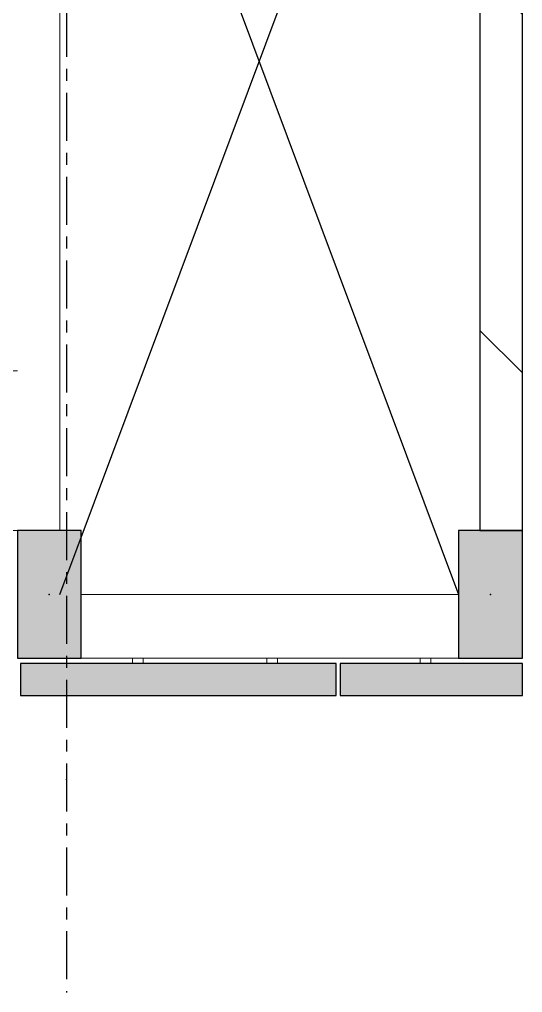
# Model space of a CAD drawing. Header units: millimetres. Extents: x -153298 to 620751, y -313239 to 250031.
# Drawn here: x 83385 to 85745, y 138155 to 142725 of the extents above; entities that cross this region are included whole.
import ezdxf
from ezdxf.enums import TextEntityAlignment as Align

# ---------------------------------------------------------------- set-up
doc = ezdxf.new("R2010")
doc.units = ezdxf.units.MM
for name, pattern in [('CENTER', [2, 1.25, -0.25, 0.25, -0.25]), ('TA_GL_000.90000', [2.475, 0.9, -0.225, 0.225, -0.225, 0.9]), ('XKITLINE00', [0])]:
    doc.linetypes.add(name, pattern=pattern)
for name, color, linetype in [('000 - 0_SYM_DWG_GRIDLINE_MAIN_COLOR_251', 251, 'Continuous'), ('000 - 0_SYM_DWG_SLOPE-SYM_TEXT_COLOR_3', 3, 'Continuous'), ('000 - CONCRETE_COL_CUT_COLOR_1', 1, 'Continuous'), ('000 - CONCRETE_COL_HATCH_', 251, 'Continuous'), ('000 - CONCRETE_COL_WIPEOUT_', 250, 'Continuous'), ('000 - CONCRETE_WALL_CUT_COLOR_2', 2, 'Continuous'), ('000 - CONCRETE_WALL_HATCH_', 251, 'Continuous'), ('000 - CONCRETE_WALL_WIPEOUT_', 250, 'Continuous'), ('000 - EXISTING_BUILDING_SYMBOL_', 251, 'Continuous'), ('000 - EXISTING_COLUMN_CUT_COLOR_5', 5, 'Continuous'), ('000 - EXISTING_COLUMN_MAIN_COLOR_1', 1, 'Continuous'), ('000 - EXISTING_CONCRETE_MAIN_COLOR_1', 1, 'Continuous'), ('000 - EXISTING_PRECAST_CUT_COLOR_4', 4, 'Continuous'), ('000 - GRID', 251, 'CENTER')]:
    doc.layers.add(name, color=color, linetype=linetype)
doc.layers.add('Part', color=2, linetype='Continuous', lineweight=0)
doc.styles.add('ARIAL', font='arial.ttf')
doc.styles.add('TA', font='', dxfattribs={"height": 4.5})
doc.styles.get('TA').set_extended_font_data('Cordia New')

# ---------------------------------------------------------------- blocks, each defined once
blk = doc.blocks.new('*U4769')
at = {"layer": '000 - 0_SYM_DWG_GRIDLINE_MAIN_COLOR_251', "color": 0, "linetype": 'ByBlock', "ltscale": 5}
blk.add_line((20, 0), (-600, 0), dxfattribs=at)
at = {"layer": '000 - 0_SYM_DWG_GRIDLINE_MAIN_COLOR_251', "color": 3}
blk.add_point((-580, 0), dxfattribs=at)
at = {"style": 'TA', "flags": 1}
blk.add_attdef('LOCATION', (6, -6), '', height=4.5, rotation=270, dxfattribs=at)
at = {"layer": '000 - 0_SYM_DWG_SLOPE-SYM_TEXT_COLOR_3', "style": 'ARIAL'}
blk.add_attdef('GRID-HEAD', text='', height=4, rotation=180, dxfattribs=at).set_placement((40, 0), align=Align.MIDDLE_CENTER)
blk = doc.blocks.new('W-1-PP19-ST-ENT1-1_20260610-010700_LOPF_DIMS')
at = {"layer": '000 - GRID', "linetype": 'TA_GL_000.90000', "xscale": 50, "yscale": 50, "zscale": 50, "rotation": 180}
blk.add_blockref('*U4769', (-2180, 4058), dxfattribs=at)
blk = doc.blocks.new('*A1717')
at = {"layer": 'Part'}
blk.add_hatch(color=256, dxfattribs=at).paths.add_polyline_path([(378.48, 162.864), (378.48, 174.704), (379.68, 174.704), (379.68, 162.864)], flags=17)
blk = doc.blocks.new('*A283280')
at = {"layer": 'Part', "linetype": 'XKITLINE00', "lineweight": 0}
for p, q in [((378.282483, 168.064027), (378.28, 168.064027)), ((378.282483, 166.464027), (378.282483, 168.064027)), ((378.28, 166.464027), (378.282483, 166.464027))]:
    blk.add_line(p, q, dxfattribs=at)
blk = doc.blocks.new('*A284281')
at = {"layer": 'Part', "linetype": 'XKITLINE00', "lineweight": 0}
for p, q in [((378.282483, 167.464027), (378.479993, 167.464027)), ((378.282483, 167.064027), (378.479993, 167.064027))]:
    blk.add_line(p, q, dxfattribs=at)
blk = doc.blocks.new('*A285282')
at = {"layer": '000 - EXISTING_COLUMN_MAIN_COLOR_1', "linetype": 'XKITLINE00', "lineweight": 0}
for p, q in [((378.28, 179.303982), (375.88, 179.303982)), ((375.88, 179.303982), (375.88, 165.144025)), ((378.28, 165.144025), (378.28, 179.303982)), ((375.88, 165.144025), (378.28, 165.144025))]:
    blk.add_line(p, q, dxfattribs=at)
blk = doc.blocks.new('*A286283')
at = {"layer": 'Part', "linetype": 'XKITLINE00', "lineweight": 0}
for p, q in [((378.282483, 172.504027), (378.479993, 172.504027)), ((378.282483, 172.104027), (378.479993, 172.104027))]:
    blk.add_line(p, q, dxfattribs=at)
blk = doc.blocks.new('*A287284')
at = {"layer": 'Part', "linetype": 'XKITLINE00', "lineweight": 0}
for p, q in [((378.282483, 173.104027), (378.28, 173.104027)), ((378.282483, 171.504027), (378.282483, 173.104027)), ((378.28, 171.504027), (378.282483, 171.504027))]:
    blk.add_line(p, q, dxfattribs=at)
blk = doc.blocks.new('*A288285')
at = {"layer": 'Part', "linetype": 'XKITLINE00', "lineweight": 0}
for p, q in [((378.282483, 178.864027), (378.28, 178.864027)), ((378.282483, 177.264027), (378.282483, 178.864027)), ((378.28, 177.264027), (378.282483, 177.264027))]:
    blk.add_line(p, q, dxfattribs=at)
blk = doc.blocks.new('*A289286')
at = {"layer": 'Part', "linetype": 'XKITLINE00', "lineweight": 0}
for p, q in [((378.282483, 178.264027), (378.479993, 178.264027)), ((378.282483, 177.864027), (378.479993, 177.864027))]:
    blk.add_line(p, q, dxfattribs=at)
blk = doc.blocks.new('*A290287')
at = {"layer": 'Part', "linetype": 'XKITLINE00', "lineweight": 0}
for p, q in [((378.479993, 162.864027), (378.479993, 174.704027)), ((378.479993, 174.704027), (379.679993, 174.704027)), ((379.679993, 162.864027), (379.679993, 174.704027)), ((378.479993, 162.864027), (379.679993, 162.864027))]:
    blk.add_line(p, q, dxfattribs=at)
blk = doc.blocks.new('*A848834')
at = {"layer": '000 - EXISTING_CONCRETE_MAIN_COLOR_1', "linetype": 'XKITLINE00', "lineweight": 0}
for p, q in [((367.479592, 164.344502), (373.48, 164.344502)), ((367.479592, 164.344025), (367.479592, 164.344502)), ((367.479592, 145.384964), (367.479592, 162.744025)), ((373.48, 161.944025), (373.48, 162.744025)), ((373.48, 161.944025), (375.88, 161.944025)), ((378.28, 161.944025), (378.28042, 161.944025)), ((378.280417, 161.784585), (378.28042, 161.944025)), ((372.680152, 145.384), (372.680334, 145.384)), ((372.680334, 145.384), (372.680334, 139.784027))]:
    blk.add_line(p, q, dxfattribs=at)
blk = doc.blocks.new('*A849835')
at = {"layer": 'Part', "linetype": 'XKITLINE00', "lineweight": 0}
for p, q in [((367.479592, 164.344417), (373.48, 164.344735)), ((367.479592, 164.344025), (367.479592, 164.344417))]:
    blk.add_line(p, q, dxfattribs=at)
blk = doc.blocks.new('*A10181003')
at = {"layer": '000 - EXISTING_CONCRETE_MAIN_COLOR_1', "linetype": 'XKITLINE00', "lineweight": 0}
for p, q in [((325.48, 181.703982), (373.48, 181.703982)), ((325.48, 180.103982), (373.48, 180.103982))]:
    blk.add_line(p, q, dxfattribs=at)
blk = doc.blocks.new('*A10191004')
at = {"layer": '000 - EXISTING_CONCRETE_MAIN_COLOR_1', "linetype": 'XKITLINE00', "lineweight": 0}
blk.add_line((325.48, 164.344025), (373.479977, 164.344025), dxfattribs=at)
blk = doc.blocks.new('*U4793')
at = {"layer": '000 - CONCRETE_COL_HATCH_'}
h = blk.add_hatch(dxfattribs=at)
h.set_pattern_fill('AR-CONC', color=256, scale=0.5)
h.set_pattern_definition([(50, (-2e-21, 0), (3.5863, -0.31376), [0.375, -4.125]), (355, (-2e-21, 0), (-0.693757, 3.76096), [0.3, -3.3]), (100.4514, (0.299, -0.026), (2.892544, 3.4472), [0.3187, -3.50571]), (46.1842, (-2e-21, 1), (5.336207, -0.827596), [0.5625, -6.1875]), (96.6356, (0.4447, 0.931), (4.67331, 4.87059), [0.47805, -5.25857]), (351.1842, (-2e-21, 1), (4.67331, 4.87059), [0.45, -4.95]), (21, (0.5, 0.75), (2.984535, -2.013094), [0.375, -4.125]), (326, (0.5, 0.75), (1.216577, 3.62575), [0.3, -3.3]), (71.4514, (0.7487, 0.5822), (4.201112, 1.612656), [0.3187, -3.50571]), (37.5, (-2e-21, 0), (0.0607993, 1.6644693), [0, -3.26, 0, -3.35, 0, -3.3125]), (7.5, (-2e-21, 0), (1.315348, 1.972059), [0, -1.91, 0, -3.185, 0, -1.2625]), (327.5, (-1.115, 0), (2.669112, -0.1127744), [0, -1.25, 0, -3.9, 0, -5.175]), (317.5, (-1.615, 0), (2.915931, 0.500525), [0, -1.625, 0, -2.59, 0, -3.675])])
h.paths.add_polyline_path([(-300, -150), (300, -150), (300, 150), (-300, 150)])
blk.add_point((0, 0))
at = {"layer": '000 - EXISTING_COLUMN_CUT_COLOR_5'}
blk.add_lwpolyline([(-300, -150), (300, -150), (300, 150), (-300, 150)], close=True, dxfattribs=at)
blk = doc.blocks.new('*U4801')
at = {"layer": '000 - CONCRETE_COL_HATCH_'}
h = blk.add_hatch(dxfattribs=at)
h.set_pattern_fill('AR-CONC', color=256, scale=0.5)
h.set_pattern_definition([(50, (-2e-21, 0), (3.5863, -0.31376), [0.375, -4.125]), (355, (-2e-21, 0), (-0.693757, 3.76096), [0.3, -3.3]), (100.4514, (0.299, -0.026), (2.892544, 3.4472), [0.3187, -3.50571]), (46.1842, (-2e-21, 1), (5.336207, -0.827596), [0.5625, -6.1875]), (96.6356, (0.4447, 0.931), (4.67331, 4.87059), [0.47805, -5.25857]), (351.1842, (-2e-21, 1), (4.67331, 4.87059), [0.45, -4.95]), (21, (0.5, 0.75), (2.984535, -2.013094), [0.375, -4.125]), (326, (0.5, 0.75), (1.216577, 3.62575), [0.3, -3.3]), (71.4514, (0.7487, 0.5822), (4.201112, 1.612656), [0.3187, -3.50571]), (37.5, (-2e-21, 0), (0.0607993, 1.6644693), [0, -3.26, 0, -3.35, 0, -3.3125]), (7.5, (-2e-21, 0), (1.315348, 1.972059), [0, -1.91, 0, -3.185, 0, -1.2625]), (327.5, (-1.115, 0), (2.669112, -0.1127744), [0, -1.25, 0, -3.9, 0, -5.175]), (317.5, (-1.615, 0), (2.915931, 0.500525), [0, -1.625, 0, -2.59, 0, -3.675])])
h.paths.add_polyline_path([(-300, -150), (300, -150), (300, 150), (-300, 150)])
blk.add_point((0, 0))
at = {"layer": '000 - EXISTING_COLUMN_CUT_COLOR_5'}
blk.add_lwpolyline([(-300, -150), (300, -150), (300, 150), (-300, 150)], close=True, dxfattribs=at)
blk = doc.blocks.new('*U4807')
at = {"layer": '000 - CONCRETE_COL_HATCH_'}
h = blk.add_hatch(dxfattribs=at)
h.set_pattern_fill('AR-CONC', color=256, scale=0.04)
h.set_pattern_definition([(50, (300, -781626.8257), (7.28738676, -0.63756342), [0.762, -8.382]), (355, (300, -781626.826), (-1.40973686, 7.64227381), [0.6096, -6.70562337]), (100.4514447, (300.607, -781626.879), (5.877649884, 7.004710076), [0.64760035, -7.123609784]), (46.1842, (300, -781624.794), (10.84316164, -1.68169312), [1.143, -12.573]), (96.6355576, (300.904, -781624.934), (9.49616536, 9.89704498), [0.97140093, -10.68542433]), (351.1841512, (300, -781624.794), (9.49616536, 9.89704498), [0.91439868, -10.05838928]), (21, (301.016, -781625.3017), (6.06457565, -4.090607927), [0.762, -8.382]), (326, (301.016, -781625.302), (2.472081134, 7.367518645), [0.6096, -6.7056]), (71.451445, (301.5214, -781625.6426), (8.53665677, 3.276910755), [0.64760035, -7.123597504]), (37.5, (300, -781626.8257), (0.12354413, 3.382201555), [0, -6.62432, 0, -6.8072, 0, -6.731]), (7.5, (300, -781626.8257), (2.6727865, 4.007222993), [0, -3.88112, 0, -6.47192, 0, -2.5654]), (327.5, (297.7343, -781626.8257), (5.423623807, -0.22914976), [0, -2.54, 0, -7.9248, 0, -10.5156]), (317.5, (296.7183, -781626.8257), (5.925167255, 1.01705964), [0, -3.302, 0, -5.26288, 0, -7.4676])])
h.paths.add_polyline_path([(0, 0), (150, 0), (150, 1480), (0, 1480)])
at = {"layer": '000 - CONCRETE_COL_CUT_COLOR_1', "color": 0, "lineweight": -2}
blk.add_lwpolyline([(0, 0), (150, 0), (150, 1480), (0, 1480), (0, 1480), (0, 1480), (0, 1480), (0, 1480), (0, 1480), (0, 1480), (0, 1480), (0, 1480), (0, 1480), (0, 1480), (0, 1480), (0, 1480), (0, 1480), (0, 1480), (0, 1480), (0, 1480), (0, 1480), (0, 1480), (0, 1480), (0, 1480), (0, 1480), (0, 1480), (0, 1480), (0, 1480), (0, 1480), (0, 1480), (0, 1480), (0, 1480), (0, 1480), (0, 1480), (0, 1480), (0, 1480), (0, 1480), (0, 1480), (0, 1480), (0, 1480), (0, 1480), (0, 1480), (0, 1480), (0, 1480), (0, 1480), (0, 1480), (0, 1480), (0, 1480)], close=True, dxfattribs=at)
blk = doc.blocks.new('*U4808')
at = {"layer": '000 - CONCRETE_COL_HATCH_'}
h = blk.add_hatch(dxfattribs=at)
h.set_pattern_fill('AR-CONC', color=256, scale=0.04)
h.set_pattern_definition([(50, (300, -810376.8257), (7.28738676, -0.63756342), [0.762, -8.382]), (355, (300, -810376.826), (-1.40973686, 7.64227381), [0.6096, -6.70562337]), (100.4514447, (300.607, -810376.879), (5.877649884, 7.004710076), [0.64760035, -7.123609784]), (46.1842, (300, -810374.794), (10.84316164, -1.68169312), [1.143, -12.573]), (96.6355576, (300.904, -810374.934), (9.49616536, 9.89704498), [0.97140093, -10.68542433]), (351.1841512, (300, -810374.794), (9.49616536, 9.89704498), [0.91439868, -10.05838928]), (21, (301.016, -810375.3017), (6.06457565, -4.090607927), [0.762, -8.382]), (326, (301.016, -810375.302), (2.472081134, 7.367518645), [0.6096, -6.7056]), (71.451445, (301.5214, -810375.6426), (8.53665677, 3.276910755), [0.64760035, -7.123597504]), (37.5, (300, -810376.8257), (0.12354413, 3.382201555), [0, -6.62432, 0, -6.8072, 0, -6.731]), (7.5, (300, -810376.8257), (2.6727865, 4.007222993), [0, -3.88112, 0, -6.47192, 0, -2.5654]), (327.5, (297.7343, -810376.8257), (5.423623807, -0.22914976), [0, -2.54, 0, -7.9248, 0, -10.5156]), (317.5, (296.7183, -810376.8257), (5.925167255, 1.01705964), [0, -3.302, 0, -5.26288, 0, -7.4676])])
h.paths.add_polyline_path([(0, 0), (150, 0), (150, 855), (0, 855)])
at = {"layer": '000 - CONCRETE_COL_CUT_COLOR_1', "color": 0, "lineweight": -2}
blk.add_lwpolyline([(0, 0), (150, 0), (150, 855), (0, 855), (0, 855), (0, 855), (0, 855), (0, 855), (0, 855), (0, 855), (0, 855), (0, 855), (0, 855), (0, 855), (0, 855), (0, 855), (0, 855), (0, 855), (0, 855), (0, 855), (0, 855), (0, 855), (0, 855), (0, 855), (0, 855), (0, 855), (0, 855), (0, 855), (0, 855), (0, 855), (0, 855), (0, 855), (0, 855), (0, 855), (0, 855), (0, 855), (0, 855), (0, 855), (0, 855), (0, 855), (0, 855), (0, 855), (0, 855), (0, 855), (0, 855), (0, 855), (0, 855), (0, 855)], close=True, dxfattribs=at)
blk = doc.blocks.new('*U6340')
at = {"layer": '000 - CONCRETE_WALL_HATCH_'}
h = blk.add_hatch(dxfattribs=at)
h.set_pattern_fill('ANSI31', color=256, scale=0.5)
h.set_pattern_definition([(45, (12000, -840506.8), (-841.899, 841.899), [])])
h.paths.add_polyline_path([(0, 0), (6000, 0), (6000, 200), (0, 200)])
at = {"layer": '000 - CONCRETE_WALL_CUT_COLOR_2', "lineweight": -2}
blk.add_lwpolyline([(0, 0), (6000, 0), (6000, 200), (0, 200)], dxfattribs=at)
blk = doc.blocks.new('W-1-PP19-ST-ENT1-1_20260610-011831_LOPF_ST')
at = {"layer": '000 - EXISTING_BUILDING_SYMBOL_'}
for p, q in [((25950, 4028), (20945, 5898)), ((20945, 4028), (25950, 5898))]:
    blk.add_line(p, q, dxfattribs=at)
at = {"lineweight": 0, "xscale": 125, "yscale": 125, "zscale": 125}
for name in ['*A288285', '*A289286', '*A1717', '*A290287', '*A287284', '*A286283', '*A283280', '*A284281', '*A849835']:
    blk.add_blockref(name, (-21035, -16515), dxfattribs=at)
at = {"color": 6}
blk.add_blockref('*U4793', (25950, 3978), dxfattribs=at)
at = {"layer": '000 - EXISTING_COLUMN_MAIN_COLOR_1', "lineweight": 0, "xscale": 125, "yscale": 125, "zscale": 125}
blk.add_blockref('*A285282', (-21035, -16515), dxfattribs=at)
at = {"layer": '000 - EXISTING_CONCRETE_MAIN_COLOR_1', "lineweight": 0, "xscale": 125, "yscale": 125, "zscale": 125}
for name in ['*A10181003', '*A10191004', '*A848834']:
    blk.add_blockref(name, (-21035, -16515), dxfattribs=at)
blk.add_blockref('*U6340', (19650, 5998))
at = {"layer": '000 - EXISTING_PRECAST_CUT_COLOR_4'}
blk.add_blockref('*U4807', (26275, 3843), dxfattribs=at)
at = {"color": 6}
blk.add_blockref('*U4801', (25950, 6048), dxfattribs=at)
at = {"layer": '000 - EXISTING_PRECAST_CUT_COLOR_4'}
blk.add_blockref('*U4808', (26275, 5343), dxfattribs=at)

msp = doc.modelspace()

# ---------------------------------------------------------------- block references
at = {"color": 6, "rotation": 270}
msp.add_blockref('W-1-PP19-ST-ENT1-1_20260610-010700_LOPF_DIMS', (79546.6466, 165974.6174), dxfattribs=at)

# ---------------------------------------------------------------- next in the draw order: block references
msp.add_blockref('W-1-PP19-ST-ENT1-1_20260610-011831_LOPF_ST', (79546.6466, 165974.6174), dxfattribs=at)

doc.saveas('drawing.dxf')
